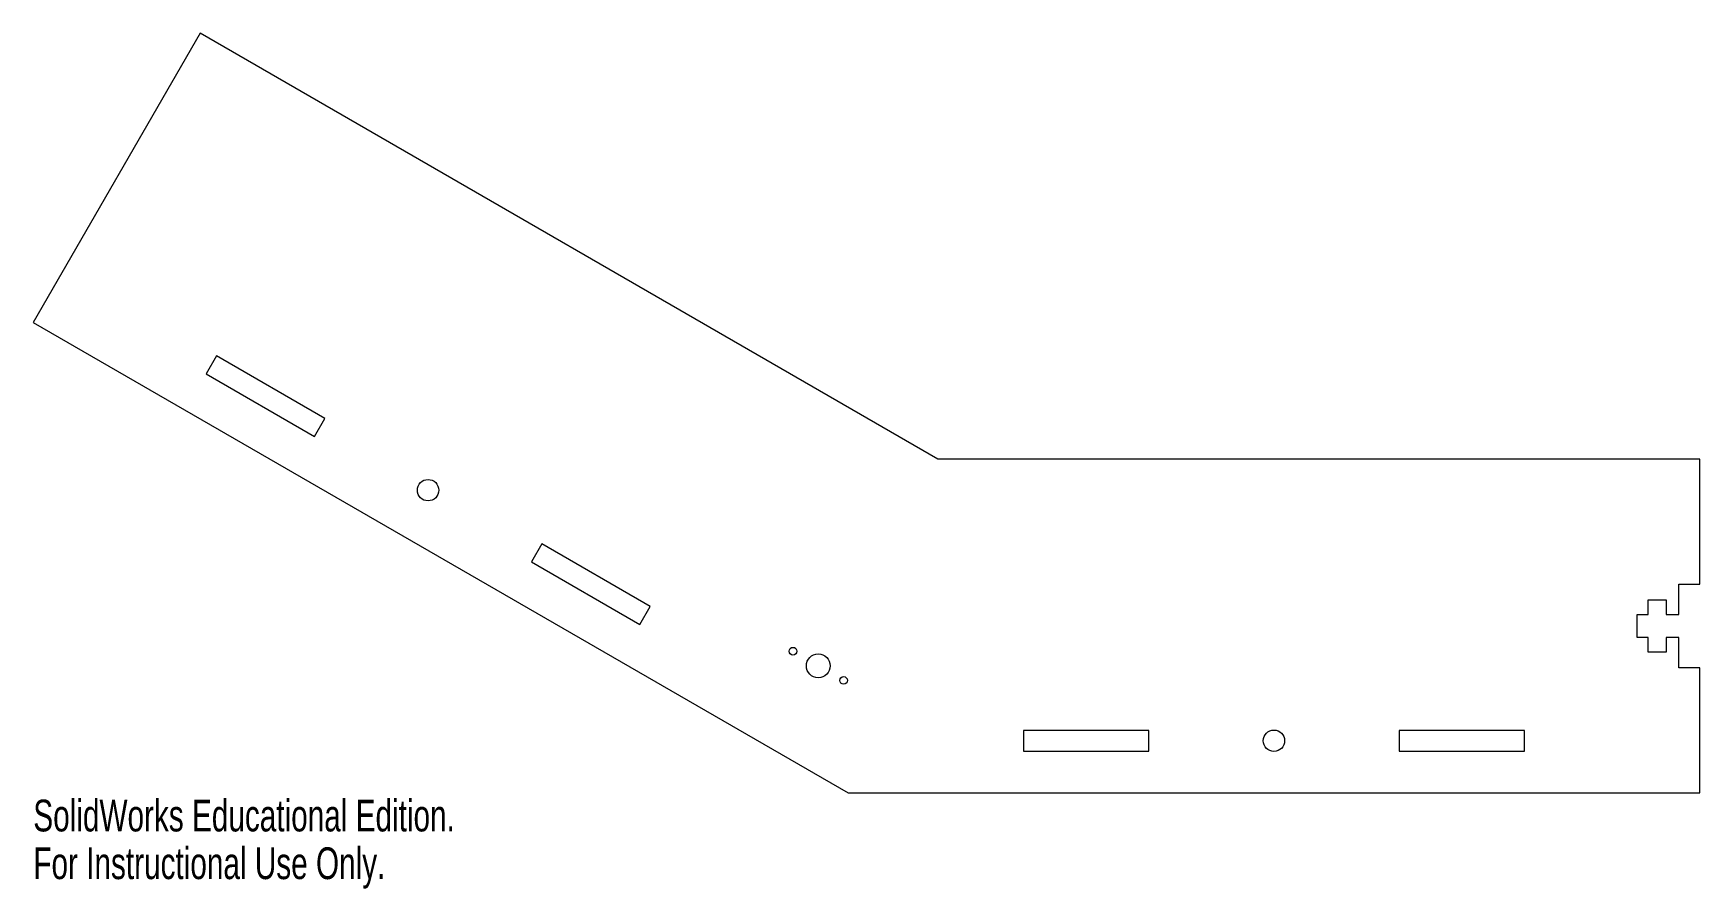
# Model space of a CAD drawing. Header units: inches. Extents: x -4.88 to 5.1, y -0.57 to 4.55.
import ezdxf

# ---------------------------------------------------------------- set-up
doc = ezdxf.new("R2010")
doc.units = ezdxf.units.IN
doc.header["$MEASUREMENT"] = 0
doc.styles.add('SLDTEXTSTYLE0', font='TXT', dxfattribs={"width": 0.7})

msp = doc.modelspace()

# ---------------------------------------------------------------- linework, layer by layer
at = {"color": 7, "linetype": 'Continuous', "lineweight": 15}
for p, q in [((-3.8808, 4.55), (-4.8808, 2.8179)), ((0.5359, 2), (-3.8808, 4.55)), ((-4.8808, 2.8179), (0, 0)), ((-3.784, 2.6177), (-3.8465, 2.5095)), ((-3.1345, 2.2427), (-3.784, 2.6177)), ((-3.8465, 2.5095), (-3.197, 2.1345)), ((-3.197, 2.1345), (-3.1345, 2.2427)), ((5.1, 2), (0.5359, 2)), ((5.1, 1.25), (5.1, 2)), ((-1.8354, 1.4927), (-1.8979, 1.3845)), ((-1.1859, 1.1177), (-1.8354, 1.4927)), ((-1.8979, 1.3845), (-1.2484, 1.0095)), ((4.975, 1.25), (5.1, 1.25)), ((4.975, 1.069), (4.975, 1.25)), ((-1.2484, 1.0095), (-1.1859, 1.1177)), ((4.7906, 1.1562), (4.9, 1.1562)), ((4.7906, 1.069), (4.7906, 1.1562)), ((4.9, 1.1562), (4.9, 1.069)), ((4.725, 1.069), (4.7906, 1.069)), ((4.725, 0.931), (4.725, 1.069)), ((4.9, 1.069), (4.975, 1.069)), ((4.7906, 0.931), (4.725, 0.931)), ((4.7906, 0.8438), (4.7906, 0.931)), ((4.9, 0.931), (4.9, 0.8438)), ((4.975, 0.931), (4.9, 0.931)), ((4.975, 0.75), (4.975, 0.931)), ((4.9, 0.8438), (4.7906, 0.8438)), ((5.1, 0.75), (4.975, 0.75)), ((5.1, 0), (5.1, 0.75)), ((1.8, 0.375), (1.05, 0.375)), ((1.05, 0.375), (1.05, 0.25)), ((1.8, 0.25), (1.8, 0.375)), ((4.05, 0.375), (3.3, 0.375)), ((3.3, 0.375), (3.3, 0.25)), ((4.05, 0.25), (4.05, 0.375)), ((1.05, 0.25), (1.8, 0.25)), ((3.3, 0.25), (4.05, 0.25)), ((0, 0), (5.1, 0))]:
    msp.add_line(p, q, dxfattribs=at)
for centre, radius in [((-2.5162, 1.8136), 0.064), ((-0.3307, 0.8491), 0.023), ((-0.1791, 0.7616), 0.0715), ((-0.0275, 0.6741), 0.023), ((2.55, 0.3125), 0.064)]:
    msp.add_circle(centre, radius, dxfattribs=at)

# ---------------------------------------------------------------- texts
at = {"color": 7, "linetype": 'Continuous', "char_height": 0.1903, "attachment_point": 1, "style": 'SLDTEXTSTYLE0'}
for s, insert in [('SolidWorks Educational Edition.', (-4.8808, -0.0401)), ('For Instructional Use Only.', (-4.8808, -0.3256))]:
    msp.add_mtext(s, dxfattribs=dict(at, insert=insert))

doc.saveas('drawing.dxf')
